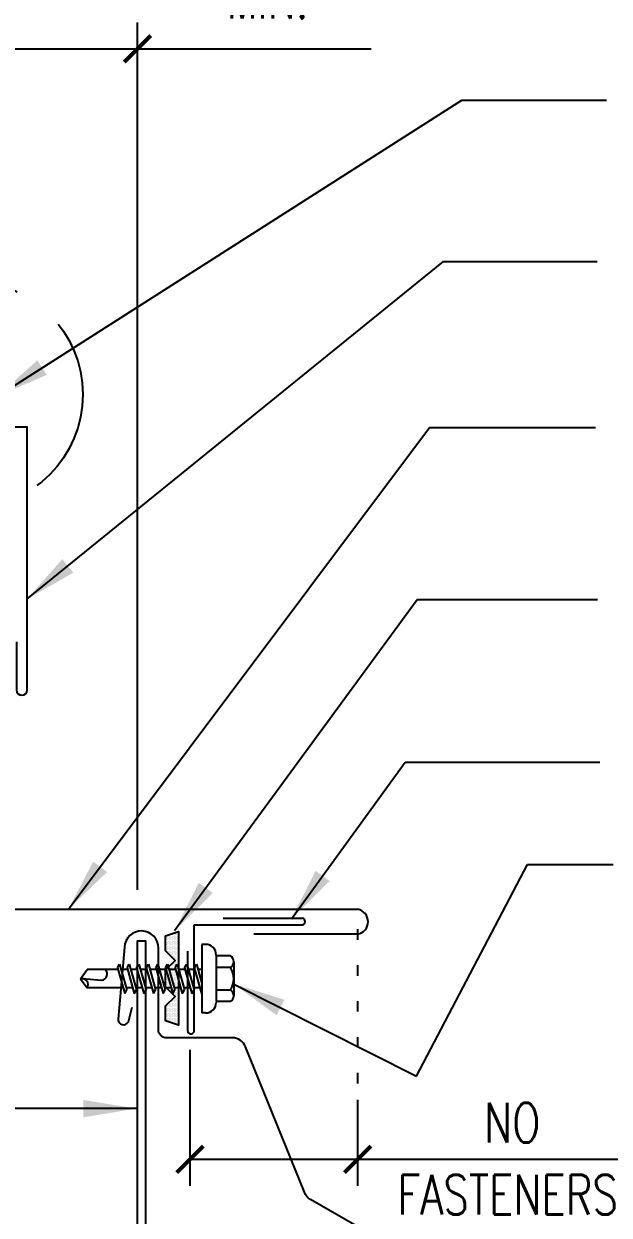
# Model space of a CAD drawing. Extents: x 7.6 to 37.1, y 12.7 to 42.4.
# Drawn here: x 20.02 to 25.55, y 25.19 to 36.45 of the extents above; entities that cross this region are included whole.
import ezdxf

# ---------------------------------------------------------------- set-up
doc = ezdxf.new("R2010")
doc.units = 0
doc.header["$LTSCALE"] = 4
doc.header["$MEASUREMENT"] = 0
doc.linetypes.add('ACAD_ISO07W100', pattern=[3, 0, -3])
doc.linetypes.add('HIDDEN', pattern=[0.375, 0.25, -0.125])
doc.layers.get('0').update_dxf_attribs({"linetype": 'CONTINUOUS'})
doc.layers.get('DEFPOINTS').update_dxf_attribs({"linetype": 'CONTINUOUS'})
for name, color, linetype in [('FASTENER', 9, 'CONTINUOUS'), ('PANEL', 11, 'CONTINUOUS'), ('STLA', 12, 'CONTINUOUS'), ('TAPE', 8, 'CONTINUOUS'), ('TEXT', 2, 'CONTINUOUS'), ('TRIM', 6, 'CONTINUOUS')]:
    doc.layers.add(name, color=color, linetype=linetype)
doc.styles.add('TEXT1', font='ROMANS.shx', dxfattribs={"width": 0.75, "height": 0.375})
doc.dimstyles.new('DETAIL$0', dxfattribs={"dimscale": 4, "dimtxt": 0.09375, "dimasz": 0.0625, "dimexe": 0.0625, "dimexo": 0.125, "dimgap": 0.0625, "dimtad": 1, "dimdec": 4, "dimzin": 3, "dimdsep": 46, "dimlunit": 4, "dimtxsty": 'TEXT1', "dimblk": 'ARCHTICK', "dimcen": 0.0625, "dimclrd": 7, "dimclre": 7, "dimclrt": 2, "dimadec": 0, "dimazin": 0, "dimtfac": 0.59375, "dimtdec": 4, "dimtmove": 0, "dimatfit": 3, "dimfxl": 0, "dimfrac": 2, "dimtolj": 1, "dimtzin": 3, "dimarcsym": 0})
doc.dimstyles.new('DETAIL$7', dxfattribs={"dimscale": 4, "dimtxt": 0.09375, "dimasz": 0.125, "dimexe": 0.0625, "dimexo": 0.125, "dimgap": 0.0625, "dimtad": 1, "dimdec": 4, "dimzin": 3, "dimdsep": 46, "dimlunit": 4, "dimtxsty": 'TEXT1', "dimcen": 0.0625, "dimclrd": 7, "dimclre": 7, "dimclrt": 2, "dimadec": 0, "dimazin": 0, "dimtfac": 0.59375, "dimtdec": 4, "dimtmove": 2, "dimatfit": 3, "dimfxl": 0, "dimfrac": 2, "dimtolj": 1, "dimtzin": 3, "dimarcsym": 0})

# ---------------------------------------------------------------- blocks, each defined once
blk = doc.blocks.new('*X4')
at = {"color": 0}
for p, q in [((-0.434, 0.135), (-0.434, 0.135)), ((-0.434, 0.123), (-0.434, 0.123)), ((-0.422, 0.141), (-0.422, 0.141)), ((-0.422, 0.129), (-0.422, 0.129)), ((-0.422, 0.117), (-0.422, 0.117)), ((-0.41, 0.135), (-0.41, 0.135)), ((-0.41, 0.123), (-0.41, 0.123)), ((-0.398, 0.141), (-0.398, 0.141)), ((-0.398, 0.129), (-0.398, 0.129)), ((-0.398, 0.117), (-0.398, 0.117)), ((-0.387, 0.135), (-0.387, 0.135)), ((-0.387, 0.123), (-0.387, 0.123)), ((-0.375, 0.141), (-0.375, 0.141)), ((-0.375, 0.129), (-0.375, 0.129)), ((-0.375, 0.117), (-0.375, 0.117)), ((-0.363, 0.135), (-0.363, 0.135)), ((-0.363, 0.123), (-0.363, 0.123)), ((-0.352, 0.141), (-0.352, 0.141)), ((-0.352, 0.129), (-0.352, 0.129)), ((-0.352, 0.117), (-0.352, 0.117)), ((-0.34, 0.135), (-0.34, 0.135)), ((-0.34, 0.123), (-0.34, 0.123)), ((-0.328, 0.141), (-0.328, 0.141)), ((-0.328, 0.129), (-0.328, 0.129)), ((-0.328, 0.117), (-0.328, 0.117)), ((-0.316, 0.135), (-0.316, 0.135)), ((-0.316, 0.123), (-0.316, 0.123)), ((-0.305, 0.141), (-0.305, 0.141)), ((-0.305, 0.129), (-0.305, 0.129)), ((-0.305, 0.117), (-0.305, 0.117)), ((-0.293, 0.135), (-0.293, 0.135)), ((-0.293, 0.123), (-0.293, 0.123)), ((-0.281, 0.141), (-0.281, 0.141)), ((-0.281, 0.129), (-0.281, 0.129)), ((-0.281, 0.117), (-0.281, 0.117)), ((-0.27, 0.135), (-0.27, 0.135)), ((-0.27, 0.123), (-0.27, 0.123)), ((-0.258, 0.141), (-0.258, 0.141)), ((-0.258, 0.129), (-0.258, 0.129)), ((-0.258, 0.117), (-0.258, 0.117)), ((-0.246, 0.135), (-0.246, 0.135)), ((-0.246, 0.123), (-0.246, 0.123)), ((-0.234, 0.141), (-0.234, 0.141)), ((-0.234, 0.129), (-0.234, 0.129)), ((-0.234, 0.117), (-0.234, 0.117)), ((-0.223, 0.135), (-0.223, 0.135)), ((-0.223, 0.123), (-0.223, 0.123)), ((-0.211, 0.141), (-0.211, 0.141)), ((-0.211, 0.129), (-0.211, 0.129)), ((-0.211, 0.117), (-0.211, 0.117)), ((-0.199, 0.135), (-0.199, 0.135)), ((-0.199, 0.123), (-0.199, 0.123)), ((-0.188, 0.141), (-0.188, 0.141)), ((-0.188, 0.129), (-0.188, 0.129)), ((-0.188, 0.117), (-0.188, 0.117)), ((-0.176, 0.135), (-0.176, 0.135)), ((-0.176, 0.123), (-0.176, 0.123)), ((-0.164, 0.141), (-0.164, 0.141)), ((-0.164, 0.129), (-0.164, 0.129)), ((-0.164, 0.117), (-0.164, 0.117)), ((-0.152, 0.135), (-0.152, 0.135)), ((-0.152, 0.123), (-0.152, 0.123)), ((-0.141, 0.141), (-0.141, 0.141)), ((-0.141, 0.129), (-0.141, 0.129)), ((-0.141, 0.117), (-0.141, 0.117)), ((-0.129, 0.135), (-0.129, 0.135)), ((-0.129, 0.123), (-0.129, 0.123)), ((-0.117, 0.141), (-0.117, 0.141)), ((-0.117, 0.129), (-0.117, 0.129)), ((-0.117, 0.117), (-0.117, 0.117)), ((-0.105, 0.135), (-0.105, 0.135)), ((-0.105, 0.123), (-0.105, 0.123)), ((-0.094, 0.141), (-0.094, 0.141)), ((-0.094, 0.129), (-0.094, 0.129)), ((-0.094, 0.117), (-0.094, 0.117)), ((-0.082, 0.135), (-0.082, 0.135)), ((-0.082, 0.123), (-0.082, 0.123)), ((-0.07, 0.141), (-0.07, 0.141)), ((-0.07, 0.129), (-0.07, 0.129)), ((-0.07, 0.117), (-0.07, 0.117)), ((-0.059, 0.135), (-0.059, 0.135)), ((-0.059, 0.123), (-0.059, 0.123)), ((-0.047, 0.141), (-0.047, 0.141)), ((-0.047, 0.129), (-0.047, 0.129)), ((-0.047, 0.117), (-0.047, 0.117)), ((-0.035, 0.135), (-0.035, 0.135)), ((-0.035, 0.123), (-0.035, 0.123)), ((-0.023, 0.141), (-0.023, 0.141)), ((-0.023, 0.129), (-0.023, 0.129)), ((-0.023, 0.117), (-0.023, 0.117)), ((-0.012, 0.135), (-0.012, 0.135)), ((-0.012, 0.123), (-0.012, 0.123)), ((0, 0.141), (0, 0.141)), ((0, 0.129), (0, 0.129)), ((0, 0.117), (0, 0.117)), ((0.012, 0.135), (0.012, 0.135)), ((0.012, 0.123), (0.012, 0.123)), ((0.023, 0.141), (0.023, 0.141)), ((0.023, 0.129), (0.023, 0.129)), ((0.023, 0.117), (0.023, 0.117)), ((0.035, 0.135), (0.035, 0.135)), ((0.035, 0.123), (0.035, 0.123)), ((0.047, 0.141), (0.047, 0.141)), ((0.047, 0.129), (0.047, 0.129)), ((0.047, 0.117), (0.047, 0.117)), ((0.059, 0.135), (0.059, 0.135)), ((0.059, 0.123), (0.059, 0.123)), ((0.07, 0.141), (0.07, 0.141)), ((0.07, 0.129), (0.07, 0.129)), ((0.07, 0.117), (0.07, 0.117)), ((0.082, 0.135), (0.082, 0.135)), ((0.082, 0.123), (0.082, 0.123)), ((0.094, 0.141), (0.094, 0.141)), ((0.094, 0.129), (0.094, 0.129)), ((0.094, 0.117), (0.094, 0.117)), ((0.105, 0.135), (0.105, 0.135)), ((0.105, 0.123), (0.105, 0.123)), ((0.117, 0.141), (0.117, 0.141)), ((0.117, 0.129), (0.117, 0.129)), ((0.117, 0.117), (0.117, 0.117)), ((0.129, 0.135), (0.129, 0.135)), ((0.129, 0.123), (0.129, 0.123)), ((0.141, 0.141), (0.141, 0.141)), ((0.141, 0.129), (0.141, 0.129)), ((0.141, 0.117), (0.141, 0.117)), ((0.152, 0.135), (0.152, 0.135)), ((0.152, 0.123), (0.152, 0.123)), ((0.164, 0.141), (0.164, 0.141)), ((0.164, 0.129), (0.164, 0.129)), ((0.164, 0.117), (0.164, 0.117)), ((0.176, 0.135), (0.176, 0.135)), ((0.176, 0.123), (0.176, 0.123)), ((0.188, 0.141), (0.188, 0.141)), ((0.188, 0.129), (0.188, 0.129)), ((0.188, 0.117), (0.188, 0.117)), ((0.199, 0.135), (0.199, 0.135)), ((0.199, 0.123), (0.199, 0.123)), ((0.211, 0.141), (0.211, 0.141)), ((0.211, 0.129), (0.211, 0.129)), ((0.211, 0.117), (0.211, 0.117)), ((0.223, 0.135), (0.223, 0.135)), ((0.223, 0.123), (0.223, 0.123)), ((0.234, 0.141), (0.234, 0.141)), ((0.234, 0.129), (0.234, 0.129)), ((0.234, 0.117), (0.234, 0.117)), ((0.246, 0.135), (0.246, 0.135)), ((0.246, 0.123), (0.246, 0.123)), ((0.258, 0.141), (0.258, 0.141)), ((0.258, 0.129), (0.258, 0.129)), ((0.258, 0.117), (0.258, 0.117)), ((0.27, 0.135), (0.27, 0.135)), ((0.27, 0.123), (0.27, 0.123)), ((0.281, 0.141), (0.281, 0.141)), ((0.281, 0.129), (0.281, 0.129)), ((0.281, 0.117), (0.281, 0.117)), ((0.293, 0.135), (0.293, 0.135)), ((0.293, 0.123), (0.293, 0.123)), ((0.305, 0.141), (0.305, 0.141)), ((0.305, 0.129), (0.305, 0.129)), ((0.305, 0.117), (0.305, 0.117)), ((0.316, 0.135), (0.316, 0.135)), ((0.316, 0.123), (0.316, 0.123)), ((0.328, 0.141), (0.328, 0.141)), ((0.328, 0.129), (0.328, 0.129)), ((0.328, 0.117), (0.328, 0.117)), ((0.34, 0.135), (0.34, 0.135)), ((0.34, 0.123), (0.34, 0.123)), ((0.352, 0.141), (0.352, 0.141)), ((0.352, 0.129), (0.352, 0.129)), ((0.352, 0.117), (0.352, 0.117)), ((0.363, 0.135), (0.363, 0.135)), ((0.363, 0.123), (0.363, 0.123)), ((0.375, 0.141), (0.375, 0.141)), ((0.375, 0.129), (0.375, 0.129)), ((0.375, 0.117), (0.375, 0.117)), ((0.387, 0.135), (0.387, 0.135)), ((0.387, 0.123), (0.387, 0.123)), ((0.398, 0.141), (0.398, 0.141)), ((0.398, 0.129), (0.398, 0.129)), ((0.398, 0.117), (0.398, 0.117)), ((0.41, 0.135), (0.41, 0.135)), ((0.41, 0.123), (0.41, 0.123)), ((0.422, 0.141), (0.422, 0.141)), ((0.422, 0.129), (0.422, 0.129)), ((0.422, 0.117), (0.422, 0.117)), ((0.434, 0.135), (0.434, 0.135)), ((0.434, 0.123), (0.434, 0.123)), ((-0.422, 0.105), (-0.422, 0.105)), ((-0.422, 0.094), (-0.422, 0.094)), ((-0.422, 0.082), (-0.422, 0.082)), ((-0.41, 0.111), (-0.41, 0.111)), ((-0.41, 0.1), (-0.41, 0.1)), ((-0.41, 0.088), (-0.41, 0.088)), ((-0.41, 0.076), (-0.41, 0.076)), ((-0.41, 0.064), (-0.41, 0.064)), ((-0.41, 0.053), (-0.41, 0.053)), ((-0.41, 0.041), (-0.41, 0.041)), ((-0.398, 0.105), (-0.398, 0.105)), ((-0.398, 0.094), (-0.398, 0.094)), ((-0.398, 0.082), (-0.398, 0.082)), ((-0.398, 0.07), (-0.398, 0.07)), ((-0.398, 0.059), (-0.398, 0.059)), ((-0.398, 0.047), (-0.398, 0.047)), ((-0.398, 0.035), (-0.398, 0.035)), ((-0.398, 0.023), (-0.398, 0.023)), ((-0.387, 0.111), (-0.387, 0.111)), ((-0.387, 0.1), (-0.387, 0.1)), ((-0.387, 0.088), (-0.387, 0.088)), ((-0.387, 0.076), (-0.387, 0.076)), ((-0.387, 0.064), (-0.387, 0.064)), ((-0.387, 0.053), (-0.387, 0.053)), ((-0.387, 0.041), (-0.387, 0.041)), ((-0.387, 0.029), (-0.387, 0.029)), ((-0.375, 0.105), (-0.375, 0.105)), ((-0.375, 0.094), (-0.375, 0.094)), ((-0.375, 0.082), (-0.375, 0.082)), ((-0.375, 0.07), (-0.375, 0.07)), ((-0.375, 0.059), (-0.375, 0.059)), ((-0.375, 0.047), (-0.375, 0.047)), ((-0.375, 0.035), (-0.375, 0.035)), ((-0.375, 0.023), (-0.375, 0.023)), ((-0.363, 0.111), (-0.363, 0.111)), ((-0.363, 0.1), (-0.363, 0.1)), ((-0.363, 0.088), (-0.363, 0.088)), ((-0.363, 0.076), (-0.363, 0.076)), ((-0.363, 0.064), (-0.363, 0.064)), ((-0.363, 0.053), (-0.363, 0.053)), ((-0.363, 0.041), (-0.363, 0.041)), ((-0.363, 0.029), (-0.363, 0.029)), ((-0.352, 0.105), (-0.352, 0.105)), ((-0.352, 0.094), (-0.352, 0.094)), ((-0.352, 0.082), (-0.352, 0.082)), ((-0.352, 0.07), (-0.352, 0.07)), ((-0.352, 0.059), (-0.352, 0.059)), ((-0.352, 0.047), (-0.352, 0.047)), ((-0.352, 0.035), (-0.352, 0.035)), ((-0.352, 0.023), (-0.352, 0.023)), ((-0.34, 0.111), (-0.34, 0.111)), ((-0.34, 0.1), (-0.34, 0.1)), ((-0.34, 0.088), (-0.34, 0.088)), ((-0.34, 0.076), (-0.34, 0.076)), ((-0.34, 0.064), (-0.34, 0.064)), ((-0.34, 0.053), (-0.34, 0.053)), ((-0.34, 0.041), (-0.34, 0.041)), ((-0.34, 0.029), (-0.34, 0.029)), ((-0.328, 0.105), (-0.328, 0.105)), ((-0.328, 0.094), (-0.328, 0.094)), ((-0.328, 0.082), (-0.328, 0.082)), ((-0.328, 0.07), (-0.328, 0.07)), ((-0.328, 0.059), (-0.328, 0.059)), ((-0.328, 0.047), (-0.328, 0.047)), ((-0.328, 0.035), (-0.328, 0.035)), ((-0.328, 0.023), (-0.328, 0.023)), ((-0.316, 0.111), (-0.316, 0.111)), ((-0.316, 0.1), (-0.316, 0.1)), ((-0.316, 0.088), (-0.316, 0.088)), ((-0.316, 0.076), (-0.316, 0.076)), ((-0.316, 0.064), (-0.316, 0.064)), ((-0.316, 0.053), (-0.316, 0.053)), ((-0.316, 0.041), (-0.316, 0.041)), ((-0.316, 0.029), (-0.316, 0.029)), ((-0.305, 0.105), (-0.305, 0.105)), ((-0.305, 0.094), (-0.305, 0.094)), ((-0.305, 0.082), (-0.305, 0.082)), ((-0.305, 0.07), (-0.305, 0.07)), ((-0.305, 0.059), (-0.305, 0.059)), ((-0.305, 0.047), (-0.305, 0.047)), ((-0.305, 0.035), (-0.305, 0.035)), ((-0.305, 0.023), (-0.305, 0.023)), ((-0.293, 0.111), (-0.293, 0.111)), ((-0.293, 0.1), (-0.293, 0.1)), ((-0.293, 0.088), (-0.293, 0.088)), ((-0.293, 0.076), (-0.293, 0.076)), ((-0.293, 0.064), (-0.293, 0.064)), ((-0.293, 0.053), (-0.293, 0.053)), ((-0.293, 0.041), (-0.293, 0.041)), ((-0.293, 0.029), (-0.293, 0.029)), ((-0.281, 0.105), (-0.281, 0.105)), ((-0.281, 0.094), (-0.281, 0.094)), ((-0.281, 0.082), (-0.281, 0.082)), ((-0.281, 0.07), (-0.281, 0.07)), ((-0.281, 0.059), (-0.281, 0.059)), ((-0.281, 0.047), (-0.281, 0.047)), ((-0.281, 0.035), (-0.281, 0.035)), ((-0.281, 0.023), (-0.281, 0.023)), ((-0.27, 0.111), (-0.27, 0.111)), ((-0.27, 0.1), (-0.27, 0.1)), ((-0.27, 0.088), (-0.27, 0.088)), ((-0.27, 0.076), (-0.27, 0.076)), ((-0.27, 0.064), (-0.27, 0.064)), ((-0.27, 0.053), (-0.27, 0.053)), ((-0.27, 0.041), (-0.27, 0.041)), ((-0.27, 0.029), (-0.27, 0.029)), ((-0.258, 0.105), (-0.258, 0.105)), ((-0.258, 0.094), (-0.258, 0.094)), ((-0.258, 0.082), (-0.258, 0.082)), ((-0.258, 0.07), (-0.258, 0.07)), ((-0.258, 0.059), (-0.258, 0.059)), ((-0.258, 0.047), (-0.258, 0.047)), ((-0.258, 0.035), (-0.258, 0.035)), ((-0.258, 0.023), (-0.258, 0.023)), ((-0.246, 0.111), (-0.246, 0.111)), ((-0.246, 0.1), (-0.246, 0.1)), ((-0.246, 0.088), (-0.246, 0.088)), ((-0.246, 0.076), (-0.246, 0.076)), ((-0.246, 0.064), (-0.246, 0.064)), ((-0.246, 0.053), (-0.246, 0.053)), ((-0.246, 0.041), (-0.246, 0.041)), ((-0.234, 0.105), (-0.234, 0.105)), ((-0.234, 0.094), (-0.234, 0.094)), ((-0.234, 0.082), (-0.234, 0.082)), ((-0.234, 0.07), (-0.234, 0.07)), ((-0.234, 0.059), (-0.234, 0.059)), ((-0.234, 0.047), (-0.234, 0.047)), ((-0.223, 0.111), (-0.223, 0.111)), ((-0.223, 0.1), (-0.223, 0.1)), ((-0.223, 0.088), (-0.223, 0.088)), ((-0.223, 0.076), (-0.223, 0.076)), ((-0.223, 0.064), (-0.223, 0.064)), ((-0.211, 0.105), (-0.211, 0.105)), ((-0.211, 0.094), (-0.211, 0.094)), ((-0.211, 0.082), (-0.211, 0.082)), ((-0.211, 0.07), (-0.211, 0.07)), ((-0.199, 0.111), (-0.199, 0.111)), ((-0.199, 0.1), (-0.199, 0.1)), ((-0.199, 0.088), (-0.199, 0.088)), ((-0.188, 0.105), (-0.188, 0.105)), ((-0.188, 0.094), (-0.188, 0.094)), ((-0.176, 0.111), (-0.176, 0.111)), ((-0.164, 0.105), (-0.164, 0.105)), ((-0.152, 0.111), (-0.152, 0.111)), ((-0.152, 0.1), (-0.152, 0.1)), ((-0.141, 0.105), (-0.141, 0.105)), ((-0.141, 0.094), (-0.141, 0.094)), ((-0.141, 0.082), (-0.141, 0.082)), ((-0.129, 0.111), (-0.129, 0.111)), ((-0.129, 0.1), (-0.129, 0.1)), ((-0.129, 0.088), (-0.129, 0.088)), ((-0.129, 0.076), (-0.129, 0.076)), ((-0.117, 0.105), (-0.117, 0.105)), ((-0.117, 0.094), (-0.117, 0.094)), ((-0.117, 0.082), (-0.117, 0.082)), ((-0.117, 0.07), (-0.117, 0.07)), ((-0.117, 0.059), (-0.117, 0.059)), ((-0.105, 0.111), (-0.105, 0.111)), ((-0.105, 0.1), (-0.105, 0.1)), ((-0.105, 0.088), (-0.105, 0.088)), ((-0.105, 0.076), (-0.105, 0.076)), ((-0.105, 0.064), (-0.105, 0.064)), ((-0.105, 0.053), (-0.105, 0.053)), ((-0.094, 0.105), (-0.094, 0.105)), ((-0.094, 0.094), (-0.094, 0.094)), ((-0.094, 0.082), (-0.094, 0.082)), ((-0.094, 0.07), (-0.094, 0.07)), ((-0.094, 0.059), (-0.094, 0.059)), ((-0.094, 0.047), (-0.094, 0.047)), ((-0.094, 0.035), (-0.094, 0.035)), ((-0.082, 0.111), (-0.082, 0.111)), ((-0.082, 0.1), (-0.082, 0.1)), ((-0.082, 0.088), (-0.082, 0.088)), ((-0.082, 0.076), (-0.082, 0.076)), ((-0.082, 0.064), (-0.082, 0.064)), ((-0.082, 0.053), (-0.082, 0.053)), ((-0.082, 0.041), (-0.082, 0.041)), ((-0.082, 0.029), (-0.082, 0.029)), ((-0.07, 0.105), (-0.07, 0.105)), ((-0.07, 0.094), (-0.07, 0.094)), ((-0.07, 0.082), (-0.07, 0.082)), ((-0.07, 0.07), (-0.07, 0.07)), ((-0.07, 0.059), (-0.07, 0.059)), ((-0.07, 0.047), (-0.07, 0.047)), ((-0.07, 0.035), (-0.07, 0.035)), ((-0.07, 0.023), (-0.07, 0.023)), ((-0.059, 0.111), (-0.059, 0.111)), ((-0.059, 0.1), (-0.059, 0.1)), ((-0.059, 0.088), (-0.059, 0.088)), ((-0.059, 0.076), (-0.059, 0.076)), ((-0.059, 0.064), (-0.059, 0.064)), ((-0.059, 0.053), (-0.059, 0.053)), ((-0.059, 0.041), (-0.059, 0.041)), ((-0.059, 0.029), (-0.059, 0.029)), ((-0.047, 0.105), (-0.047, 0.105)), ((-0.047, 0.094), (-0.047, 0.094)), ((-0.047, 0.082), (-0.047, 0.082)), ((-0.047, 0.07), (-0.047, 0.07)), ((-0.047, 0.059), (-0.047, 0.059)), ((-0.047, 0.047), (-0.047, 0.047)), ((-0.047, 0.035), (-0.047, 0.035)), ((-0.047, 0.023), (-0.047, 0.023)), ((-0.035, 0.111), (-0.035, 0.111)), ((-0.035, 0.1), (-0.035, 0.1)), ((-0.035, 0.088), (-0.035, 0.088)), ((-0.035, 0.076), (-0.035, 0.076)), ((-0.035, 0.064), (-0.035, 0.064)), ((-0.035, 0.053), (-0.035, 0.053)), ((-0.035, 0.041), (-0.035, 0.041)), ((-0.035, 0.029), (-0.035, 0.029)), ((-0.023, 0.105), (-0.023, 0.105)), ((-0.023, 0.094), (-0.023, 0.094)), ((-0.023, 0.082), (-0.023, 0.082)), ((-0.023, 0.07), (-0.023, 0.07)), ((-0.023, 0.059), (-0.023, 0.059)), ((-0.023, 0.047), (-0.023, 0.047)), ((-0.023, 0.035), (-0.023, 0.035)), ((-0.023, 0.023), (-0.023, 0.023)), ((-0.012, 0.111), (-0.012, 0.111)), ((-0.012, 0.1), (-0.012, 0.1)), ((-0.012, 0.088), (-0.012, 0.088)), ((-0.012, 0.076), (-0.012, 0.076)), ((-0.012, 0.064), (-0.012, 0.064)), ((-0.012, 0.053), (-0.012, 0.053)), ((-0.012, 0.041), (-0.012, 0.041)), ((-0.012, 0.029), (-0.012, 0.029)), ((0, 0.105), (0, 0.105)), ((0, 0.094), (0, 0.094)), ((0, 0.082), (0, 0.082)), ((0, 0.07), (0, 0.07)), ((0, 0.059), (0, 0.059)), ((0, 0.047), (0, 0.047)), ((0, 0.035), (0, 0.035)), ((0, 0.023), (0, 0.023)), ((0.012, 0.111), (0.012, 0.111)), ((0.012, 0.1), (0.012, 0.1)), ((0.012, 0.088), (0.012, 0.088)), ((0.012, 0.076), (0.012, 0.076)), ((0.012, 0.064), (0.012, 0.064)), ((0.012, 0.053), (0.012, 0.053)), ((0.012, 0.041), (0.012, 0.041)), ((0.012, 0.029), (0.012, 0.029)), ((0.023, 0.105), (0.023, 0.105)), ((0.023, 0.094), (0.023, 0.094)), ((0.023, 0.082), (0.023, 0.082)), ((0.023, 0.07), (0.023, 0.07)), ((0.023, 0.059), (0.023, 0.059)), ((0.023, 0.047), (0.023, 0.047)), ((0.023, 0.035), (0.023, 0.035)), ((0.023, 0.023), (0.023, 0.023)), ((0.035, 0.111), (0.035, 0.111)), ((0.035, 0.1), (0.035, 0.1)), ((0.035, 0.088), (0.035, 0.088)), ((0.035, 0.076), (0.035, 0.076)), ((0.035, 0.064), (0.035, 0.064)), ((0.035, 0.053), (0.035, 0.053)), ((0.035, 0.041), (0.035, 0.041)), ((0.035, 0.029), (0.035, 0.029)), ((0.047, 0.105), (0.047, 0.105)), ((0.047, 0.094), (0.047, 0.094)), ((0.047, 0.082), (0.047, 0.082)), ((0.047, 0.07), (0.047, 0.07)), ((0.047, 0.059), (0.047, 0.059)), ((0.047, 0.047), (0.047, 0.047)), ((0.047, 0.035), (0.047, 0.035)), ((0.047, 0.023), (0.047, 0.023)), ((0.059, 0.111), (0.059, 0.111)), ((0.059, 0.1), (0.059, 0.1)), ((0.059, 0.088), (0.059, 0.088)), ((0.059, 0.076), (0.059, 0.076)), ((0.059, 0.064), (0.059, 0.064)), ((0.059, 0.053), (0.059, 0.053)), ((0.059, 0.041), (0.059, 0.041)), ((0.059, 0.029), (0.059, 0.029)), ((0.07, 0.105), (0.07, 0.105)), ((0.07, 0.094), (0.07, 0.094)), ((0.07, 0.082), (0.07, 0.082)), ((0.07, 0.07), (0.07, 0.07)), ((0.07, 0.059), (0.07, 0.059)), ((0.07, 0.047), (0.07, 0.047)), ((0.07, 0.035), (0.07, 0.035)), ((0.07, 0.023), (0.07, 0.023)), ((0.082, 0.111), (0.082, 0.111)), ((0.082, 0.1), (0.082, 0.1)), ((0.082, 0.088), (0.082, 0.088)), ((0.082, 0.076), (0.082, 0.076)), ((0.082, 0.064), (0.082, 0.064)), ((0.082, 0.053), (0.082, 0.053)), ((0.082, 0.041), (0.082, 0.041)), ((0.082, 0.029), (0.082, 0.029)), ((0.094, 0.105), (0.094, 0.105)), ((0.094, 0.094), (0.094, 0.094)), ((0.094, 0.082), (0.094, 0.082)), ((0.094, 0.07), (0.094, 0.07)), ((0.094, 0.059), (0.094, 0.059)), ((0.094, 0.047), (0.094, 0.047)), ((0.094, 0.035), (0.094, 0.035)), ((0.105, 0.111), (0.105, 0.111)), ((0.105, 0.1), (0.105, 0.1)), ((0.105, 0.088), (0.105, 0.088)), ((0.105, 0.076), (0.105, 0.076)), ((0.105, 0.064), (0.105, 0.064)), ((0.105, 0.053), (0.105, 0.053)), ((0.117, 0.105), (0.117, 0.105)), ((0.117, 0.094), (0.117, 0.094)), ((0.117, 0.082), (0.117, 0.082)), ((0.117, 0.07), (0.117, 0.07)), ((0.117, 0.059), (0.117, 0.059)), ((0.129, 0.111), (0.129, 0.111)), ((0.129, 0.1), (0.129, 0.1)), ((0.129, 0.088), (0.129, 0.088)), ((0.129, 0.076), (0.129, 0.076)), ((0.141, 0.105), (0.141, 0.105)), ((0.141, 0.094), (0.141, 0.094)), ((0.141, 0.082), (0.141, 0.082)), ((0.152, 0.111), (0.152, 0.111)), ((0.152, 0.1), (0.152, 0.1)), ((0.164, 0.105), (0.164, 0.105)), ((0.176, 0.111), (0.176, 0.111)), ((0.188, 0.105), (0.188, 0.105)), ((0.188, 0.094), (0.188, 0.094)), ((0.199, 0.111), (0.199, 0.111)), ((0.199, 0.1), (0.199, 0.1)), ((0.199, 0.088), (0.199, 0.088)), ((0.211, 0.105), (0.211, 0.105)), ((0.211, 0.094), (0.211, 0.094)), ((0.211, 0.082), (0.211, 0.082)), ((0.211, 0.07), (0.211, 0.07)), ((0.223, 0.111), (0.223, 0.111)), ((0.223, 0.1), (0.223, 0.1)), ((0.223, 0.088), (0.223, 0.088)), ((0.223, 0.076), (0.223, 0.076)), ((0.223, 0.064), (0.223, 0.064)), ((0.234, 0.105), (0.234, 0.105)), ((0.234, 0.094), (0.234, 0.094)), ((0.234, 0.082), (0.234, 0.082)), ((0.234, 0.07), (0.234, 0.07)), ((0.234, 0.059), (0.234, 0.059)), ((0.234, 0.047), (0.234, 0.047)), ((0.246, 0.111), (0.246, 0.111)), ((0.246, 0.1), (0.246, 0.1)), ((0.246, 0.088), (0.246, 0.088)), ((0.246, 0.076), (0.246, 0.076)), ((0.246, 0.064), (0.246, 0.064)), ((0.246, 0.053), (0.246, 0.053)), ((0.246, 0.041), (0.246, 0.041)), ((0.258, 0.105), (0.258, 0.105)), ((0.258, 0.094), (0.258, 0.094)), ((0.258, 0.082), (0.258, 0.082)), ((0.258, 0.07), (0.258, 0.07)), ((0.258, 0.059), (0.258, 0.059)), ((0.258, 0.047), (0.258, 0.047)), ((0.258, 0.035), (0.258, 0.035)), ((0.258, 0.023), (0.258, 0.023)), ((0.27, 0.111), (0.27, 0.111)), ((0.27, 0.1), (0.27, 0.1)), ((0.27, 0.088), (0.27, 0.088)), ((0.27, 0.076), (0.27, 0.076)), ((0.27, 0.064), (0.27, 0.064)), ((0.27, 0.053), (0.27, 0.053)), ((0.27, 0.041), (0.27, 0.041)), ((0.27, 0.029), (0.27, 0.029)), ((0.281, 0.105), (0.281, 0.105)), ((0.281, 0.094), (0.281, 0.094)), ((0.281, 0.082), (0.281, 0.082)), ((0.281, 0.07), (0.281, 0.07)), ((0.281, 0.059), (0.281, 0.059)), ((0.281, 0.047), (0.281, 0.047)), ((0.281, 0.035), (0.281, 0.035)), ((0.281, 0.023), (0.281, 0.023)), ((0.293, 0.111), (0.293, 0.111)), ((0.293, 0.1), (0.293, 0.1)), ((0.293, 0.088), (0.293, 0.088)), ((0.293, 0.076), (0.293, 0.076)), ((0.293, 0.064), (0.293, 0.064)), ((0.293, 0.053), (0.293, 0.053)), ((0.293, 0.041), (0.293, 0.041)), ((0.293, 0.029), (0.293, 0.029)), ((0.305, 0.105), (0.305, 0.105)), ((0.305, 0.094), (0.305, 0.094)), ((0.305, 0.082), (0.305, 0.082)), ((0.305, 0.07), (0.305, 0.07)), ((0.305, 0.059), (0.305, 0.059)), ((0.305, 0.047), (0.305, 0.047)), ((0.305, 0.035), (0.305, 0.035)), ((0.305, 0.023), (0.305, 0.023)), ((0.316, 0.111), (0.316, 0.111)), ((0.316, 0.1), (0.316, 0.1)), ((0.316, 0.088), (0.316, 0.088)), ((0.316, 0.076), (0.316, 0.076)), ((0.316, 0.064), (0.316, 0.064)), ((0.316, 0.053), (0.316, 0.053)), ((0.316, 0.041), (0.316, 0.041)), ((0.316, 0.029), (0.316, 0.029)), ((0.328, 0.105), (0.328, 0.105)), ((0.328, 0.094), (0.328, 0.094)), ((0.328, 0.082), (0.328, 0.082)), ((0.328, 0.07), (0.328, 0.07)), ((0.328, 0.059), (0.328, 0.059)), ((0.328, 0.047), (0.328, 0.047)), ((0.328, 0.035), (0.328, 0.035)), ((0.328, 0.023), (0.328, 0.023)), ((0.34, 0.111), (0.34, 0.111)), ((0.34, 0.1), (0.34, 0.1)), ((0.34, 0.088), (0.34, 0.088)), ((0.34, 0.076), (0.34, 0.076)), ((0.34, 0.064), (0.34, 0.064)), ((0.34, 0.053), (0.34, 0.053)), ((0.34, 0.041), (0.34, 0.041)), ((0.34, 0.029), (0.34, 0.029)), ((0.352, 0.105), (0.352, 0.105)), ((0.352, 0.094), (0.352, 0.094)), ((0.352, 0.082), (0.352, 0.082)), ((0.352, 0.07), (0.352, 0.07)), ((0.352, 0.059), (0.352, 0.059)), ((0.352, 0.047), (0.352, 0.047)), ((0.352, 0.035), (0.352, 0.035)), ((0.352, 0.023), (0.352, 0.023)), ((0.363, 0.111), (0.363, 0.111)), ((0.363, 0.1), (0.363, 0.1)), ((0.363, 0.088), (0.363, 0.088)), ((0.363, 0.076), (0.363, 0.076)), ((0.363, 0.064), (0.363, 0.064)), ((0.363, 0.053), (0.363, 0.053)), ((0.363, 0.041), (0.363, 0.041)), ((0.363, 0.029), (0.363, 0.029)), ((0.375, 0.105), (0.375, 0.105)), ((0.375, 0.094), (0.375, 0.094)), ((0.375, 0.082), (0.375, 0.082)), ((0.375, 0.07), (0.375, 0.07)), ((0.375, 0.059), (0.375, 0.059)), ((0.375, 0.047), (0.375, 0.047)), ((0.375, 0.035), (0.375, 0.035)), ((0.375, 0.023), (0.375, 0.023)), ((0.387, 0.111), (0.387, 0.111)), ((0.387, 0.1), (0.387, 0.1)), ((0.387, 0.088), (0.387, 0.088)), ((0.387, 0.076), (0.387, 0.076)), ((0.387, 0.064), (0.387, 0.064)), ((0.387, 0.053), (0.387, 0.053)), ((0.387, 0.041), (0.387, 0.041)), ((0.387, 0.029), (0.387, 0.029)), ((0.398, 0.105), (0.398, 0.105)), ((0.398, 0.094), (0.398, 0.094)), ((0.398, 0.082), (0.398, 0.082)), ((0.398, 0.07), (0.398, 0.07)), ((0.398, 0.059), (0.398, 0.059)), ((0.398, 0.047), (0.398, 0.047)), ((0.398, 0.035), (0.398, 0.035)), ((0.398, 0.023), (0.398, 0.023)), ((0.41, 0.111), (0.41, 0.111)), ((0.41, 0.1), (0.41, 0.1)), ((0.41, 0.088), (0.41, 0.088)), ((0.41, 0.076), (0.41, 0.076)), ((0.41, 0.064), (0.41, 0.064)), ((0.41, 0.053), (0.41, 0.053)), ((0.41, 0.041), (0.41, 0.041)), ((0.422, 0.105), (0.422, 0.105)), ((0.422, 0.094), (0.422, 0.094)), ((0.422, 0.082), (0.422, 0.082))]:
    blk.add_line(p, q, dxfattribs=at)
blk = doc.blocks.new('MB_DBTAP')
at = {"layer": 'TAPE', "color": 9}
blk.add_lwpolyline([(-0.403, 0.018), (-0.442, 0.141), (0.442, 0.141), (0.403, 0.018), (0.26, 0.018), (0.17, 0.109), (0.079, 0.018), (0, 0.018), (-0.079, 0.018), (-0.17, 0.109), (-0.26, 0.018)], close=True, dxfattribs=at)
at = {"layer": 'TAPE', "color": 251}
blk.add_blockref('*X4', (0, 0), dxfattribs=at)
blk = doc.blocks.new('MB_DW3')
at = {"layer": 'FASTENER'}
for p, q in [((-0.215, 0.305), (-0.215, 0.171)), ((-0.161, 0.337), (0.161, 0.337)), ((-0.107, 0.305), (-0.107, 0.171)), ((0.107, 0.305), (0.107, 0.171)), ((0.215, 0.305), (0.215, 0.171)), ((-0.224, 0.171), (0.215, 0.171)), ((-0.324, 0.071), (-0.324, 0.037)), ((-0.324, 0.037), (0.324, 0.037)), ((-0.139, -0.016), (0.046, 0.037)), ((-0.104, -0.036), (0.139, 0.033)), ((-0.086, 0.037), (0.086, 0.037)), ((-0.086, 0.037), (-0.086, -0.001)), ((0.086, 0.037), (0.133, 0.037)), ((0.086, 0.018), (0.086, -0.042)), ((0.139, 0.033), (0.133, 0.037)), ((0.324, 0.071), (0.324, 0.037)), ((-0.104, -0.036), (-0.139, -0.016)), ((-0.139, -0.107), (0.104, -0.038)), ((-0.104, -0.127), (-0.139, -0.107)), ((-0.104, -0.127), (0.139, -0.058)), ((-0.086, -0.031), (-0.086, -0.092)), ((0.086, -0.073), (0.086, -0.133)), ((0.139, -0.058), (0.104, -0.038)), ((-0.139, -0.198), (0.104, -0.128)), ((-0.104, -0.218), (-0.139, -0.198)), ((-0.139, -0.289), (0.104, -0.219)), ((-0.104, -0.218), (0.139, -0.149)), ((-0.086, -0.122), (-0.086, -0.183)), ((-0.086, -0.213), (-0.086, -0.274)), ((0.086, -0.164), (0.086, -0.224)), ((0.139, -0.149), (0.104, -0.128)), ((0.139, -0.239), (0.104, -0.219)), ((-0.104, -0.309), (-0.139, -0.289)), ((-0.139, -0.38), (0.104, -0.31)), ((-0.104, -0.309), (0.139, -0.239)), ((-0.104, -0.4), (0.139, -0.33)), ((-0.086, -0.304), (-0.086, -0.364)), ((0.086, -0.255), (0.086, -0.315)), ((0.139, -0.33), (0.104, -0.31)), ((-0.104, -0.4), (-0.139, -0.38)), ((-0.139, -0.47), (0.104, -0.401)), ((-0.104, -0.491), (0.139, -0.421)), ((-0.086, -0.395), (-0.086, -0.455)), ((0.086, -0.345), (0.086, -0.406)), ((0.086, -0.436), (0.086, -0.497)), ((0.139, -0.421), (0.104, -0.401)), ((-0.104, -0.491), (-0.139, -0.47)), ((-0.139, -0.561), (0.104, -0.492)), ((-0.104, -0.581), (-0.139, -0.561)), ((-0.104, -0.581), (0.139, -0.512)), ((-0.086, -0.486), (-0.086, -0.546)), ((0.086, -0.527), (0.086, -0.588)), ((0.139, -0.512), (0.104, -0.492)), ((-0.139, -0.652), (0.104, -0.583)), ((-0.104, -0.672), (-0.139, -0.652)), ((-0.139, -0.743), (0.104, -0.674)), ((-0.104, -0.672), (0.139, -0.603)), ((-0.086, -0.577), (-0.086, -0.637)), ((-0.086, -0.667), (-0.086, -0.728)), ((0.086, -0.618), (0.086, -0.679)), ((0.139, -0.603), (0.104, -0.583)), ((0.139, -0.694), (0.104, -0.674)), ((-0.104, -0.763), (-0.139, -0.743)), ((-0.104, -0.763), (0.139, -0.694)), ((-0.086, -0.758), (-0.086, -1.05)), ((0.086, -0.709), (0.086, -1.05)), ((-0.002, -1.095), (0.014, -0.909)), ((0, -1.111), (-0.086, -1.05)), ((0, -1.111), (0.086, -1.05))]:
    blk.add_line(p, q, dxfattribs=at)
for centre, radius, start, end in [((-0.161, 0.274), 0.0628, 29.8754, 150.1246), ((0, 0.141), 0.196, 56.9974, 123.0026), ((0.161, 0.274), 0.0628, 29.8754, 150.1246), ((-0.224, 0.071), 0.1, 90, 180), ((0.224, 0.071), 0.1, 0, 90), ((-0.046, -0.921), 0.0615, 11.1445, 130.906), ((0.054, -1.097), 0.0563, 55.4585, 194.8454)]:
    blk.add_arc(centre, radius, start, end, dxfattribs=at)
blk = doc.blocks.new('_ArchTick')
at = {"color": 0, "linetype": 'ByBlock', "const_width": 0.15}
blk.add_lwpolyline([(-0.5, -0.5), (0.5, 0.5)], dxfattribs=at)
blk = doc.blocks.new('*D15')
at = {"layer": 'DEFPOINTS', "color": 0}
for p in [(21.586, 27.252), (23.171, 26.778), (23.171, 25.717)]:
    blk.add_point(p, dxfattribs=at)
at = {"layer": 'TEXT', "color": 7, "lineweight": -2}
for p, q in [((21.586, 26.752), (21.586, 25.467)), ((23.171, 26.278), (23.171, 25.467)), ((21.586, 25.717), (23.171, 25.717))]:
    blk.add_line(p, q, dxfattribs=at)
at = {"layer": 'TEXT', "color": 7, "lineweight": -2, "xscale": 0.25, "yscale": 0.25, "zscale": 0.25, "rotation": 180}
blk.add_blockref('_ArchTick', (21.586, 25.717), dxfattribs=at)
at = {"layer": 'TEXT', "color": 7, "lineweight": -2, "xscale": 0.25, "yscale": 0.25, "zscale": 0.25}
blk.add_blockref('_ArchTick', (23.171, 25.717), dxfattribs=at)
blk = doc.blocks.new('*D17')
at = {"layer": 'DEFPOINTS', "color": 0}
for p in [(21.091, 36.214), (19.597, 33.727), (21.091, 27.764)]:
    blk.add_point(p, dxfattribs=at)
at = {"layer": 'TEXT', "color": 7, "lineweight": -2}
for p, q in [((19.597, 34.227), (19.597, 36.464)), ((21.091, 28.264), (21.091, 36.464)), ((19.597, 36.214), (21.091, 36.214)), ((21.091, 36.214), (23.301, 36.214))]:
    blk.add_line(p, q, dxfattribs=at)
at = {"layer": 'TEXT', "color": 7, "lineweight": -2, "xscale": 0.25, "yscale": 0.25, "zscale": 0.25, "rotation": 180}
blk.add_blockref('_ArchTick', (19.597, 36.214), dxfattribs=at)
at = {"layer": 'TEXT', "color": 7, "lineweight": -2, "xscale": 0.25, "yscale": 0.25, "zscale": 0.25}
blk.add_blockref('_ArchTick', (21.091, 36.214), dxfattribs=at)
at = {"layer": 'TEXT', "color": 2, "insert": (22.321, 37), "char_height": 0.375, "attachment_point": 5, "style": 'TEXT1'}
blk.add_mtext('\\A1;1 1/2"\\PMIN.', dxfattribs=at)

msp = doc.modelspace()

# ---------------------------------------------------------------- linework, layer by layer
at = {"layer": 'PANEL'}
msp.add_lwpolyline([(34.15733, 24.86564), (30.55283, 24.86564), (30.44458, 25.05313), (29.03607, 25.05315), (28.92783, 24.86564), (23.58183, 24.86564, -0.13162295), (23.51334, 24.88399), (22.72634, 25.33834, -0.16769594), (22.66786, 25.4057), (22.11264, 26.77994, 0.30574011), (21.98558, 26.86563), (21.36233, 26.86554, -0.41481572), (21.28791, 26.94009), (21.28943, 27.71349, 0.97297784), (20.96622, 27.72296), (20.9068, 27.04331, 0.79848861), (21.00517, 27.01673), (21.03904, 27.1546)], format="xyb", dxfattribs=at)
at = {"layer": 'STLA'}
msp.add_lwpolyline([(23.59135, 23.19797), (23.59135, 23.12327), (21.35355, 23.12327, -0.41421356), (21.09135, 23.38547), (21.09135, 27.78315), (21.16605, 27.78315), (21.16605, 23.38547, 0.41421356), (21.35355, 23.19797)], format="xyb", close=True, dxfattribs=at)
at = {"layer": 'TEXT', "color": 7}
for p, q in [((24.77648, 28.50325), (25.58815, 28.50325)), ((23.1709, 25.71701), (26.15801, 25.71701))]:
    msp.add_line(p, q, dxfattribs=at)
at = {"layer": 'TEXT', "linetype": 'ACAD_ISO07W100', "ltscale": 0.02}
msp.add_line((23.1709, 27.89304), (23.1709, 26.15126), dxfattribs=at)
at = {"layer": 'TEXT', "color": 8, "linetype": 'HIDDEN'}
msp.add_circle((19.5046, 32.94744), 1.0695, dxfattribs=at)
at = {"layer": 'TRIM'}
for p, q in [((19.85014, 28.08056), (23.1709, 28.08056)), ((21.62706, 26.93343), (21.62706, 27.93343)), ((21.62706, 27.93343), (22.64939, 27.93343)), ((21.89939, 27.99593), (22.64939, 27.99593)), ((23.1709, 27.84536), (22.19063, 27.84536)), ((21.56456, 27.68343), (21.56456, 26.93343))]:
    msp.add_line(p, q, dxfattribs=at)
msp.add_lwpolyline([(19.94634, 30.60808), (19.94634, 30.15425, 1), (20.04728, 30.15425), (20.04728, 32.63768), (19.02931, 32.63768), (19.49388, 32.8974)], format="xyb", dxfattribs=at)
for centre, radius, start, end in [((23.15099, 27.96296), 0.11927, 279.606617, 80.393383), ((22.64407, 27.96468), 0.0317, 279.657919, 80.342081), ((21.59581, 26.93343), 0.03125, 180, 0)]:
    msp.add_arc(centre, radius, start, end, dxfattribs=at)

# ---------------------------------------------------------------- block references
at = {"layer": 'FASTENER', "rotation": 270}
msp.add_blockref('MB_DW3', (21.66319, 27.42423), dxfattribs=at)
at = {"layer": 'TAPE', "rotation": 269.9999999999995}
msp.add_blockref('MB_DBTAP', (21.33601, 27.42771), dxfattribs=at)

# ---------------------------------------------------------------- texts
at = {"layer": 'TEXT', "style": 'TEXT1', "width": 0.75}
for s, p in [('NO', (24.36741, 25.87523)), ('FASTENERS', (23.54739, 25.19501))]:
    msp.add_text(s, height=0.375, dxfattribs=at).set_placement(p)

# ---------------------------------------------------------------- dimensions: what is measured, and where the dimension line sits
at = {"layer": 'TEXT'}
for base, p1, p2, text, picture, middle in [((21.09135, 36.21438), (19.59654, 33.72664), (21.09135, 27.76435), '<>\\PMIN.', '*D17', (22.32126, 37.00009)), ((23.1709, 25.71701), (21.58594, 27.25216), (23.1709, 26.77758), ' ', '*D15', (22.37842, 25.71701))]:
    dim = msp.add_linear_dim(base=base, p1=p1, p2=p2, text=text, dimstyle='DETAIL$0', dxfattribs=at)
    dim.commit()
    dim.dimension.update_dxf_attribs({"geometry": picture, "text_midpoint": middle})

# ---------------------------------------------------------------- leaders
for points in [[(19.76629, 32.9324), (24.15803, 35.72799), (25.5229, 35.72799)], [(20.04338, 31.01156), (23.98379, 34.20422), (25.43578, 34.20422)], [(20.43724, 28.08197), (23.84942, 32.63363), (25.41942, 32.63363)], [(21.44122, 27.87895), (23.73326, 31.00828), (25.44073, 31.00828)], [(22.5465, 27.99143), (23.62097, 29.47), (25.46203, 29.47)], [(21.99587, 27.37748), (23.72958, 26.50217), (24.77648, 28.50325)], [(21.0794, 26.19646), (14.69611, 26.19646), (14.19748, 26.19646)]]:
    msp.add_leader(points, dimstyle='DETAIL$7', dxfattribs=at)

doc.saveas('drawing.dxf')
